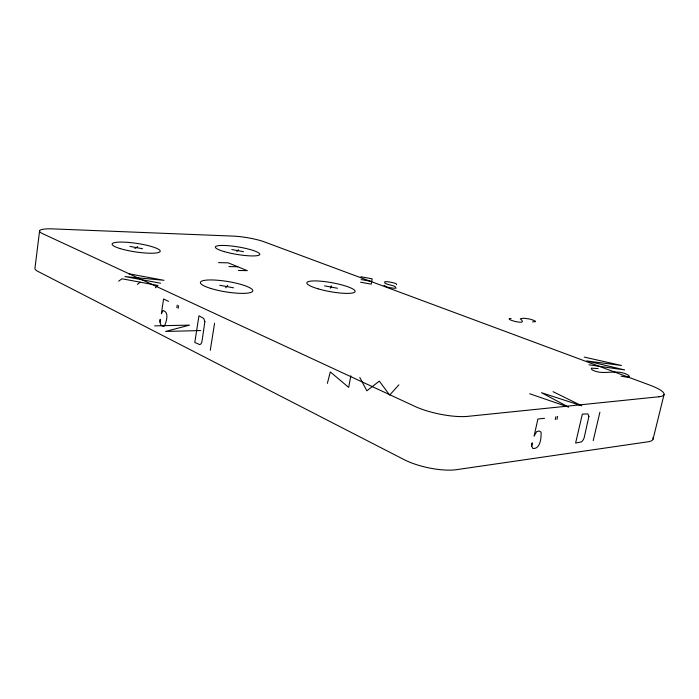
<?xml version="1.0" encoding="UTF-8"?>
<svg xmlns="http://www.w3.org/2000/svg" width="699" height="699" viewBox="0 0 699 699"><rect width="100%" height="100%" fill="white"/><g stroke="black" fill="none" stroke-linecap="round" stroke-linejoin="round"><path stroke-width="1.05" d="M160.01 322.056L160.211 319.338C159.573 321.977 160.22 326.276 163.636 326.398L164.518 325.874C166.353 321.715 169.464 312.121 163.112 310.539L161.373 313.764L163.566 298.997L168.52 301.348M396.639 284.694L396.316 283.829A4.937 0.856 10.6 0 0 393.782 282.894A11.402 1.983 10.6 0 0 387.395 281.714L384.808 281.697L384.721 283.034C387.735 285.271 396.045 285.157 396.062 288.206L393.415 288.198A11.481 2.01 10.6 0 1 386.862 286.992L383.987 285.375M531.703 446.041L532.131 443.009L531.703 446.041L532.804 448.47C540.51 449.317 541.367 437.548 541.035 432.113L539.121 430.968L536.64 431.641L534.045 436.272L537.898 419.024L544.547 418.29M39.581 230.923L34.95 268.337A25.994 5.251 7.5 0 0 37.938 271.413L404.24 459.697A37.056 11.228 12.2 0 0 456.648 469.649L647.755 441.838A32.198 7.794 13.9 0 0 652.945 437.661M176.847 307.682L177.24 305.096M178.184 308.32L178.577 305.734M210.277 350.286L214.576 323.218M350.854 375.782L348.661 387.377L330.33 371.929L327.368 383.367M555.259 419.557L555.923 416.63M556.954 419.365L557.619 416.438M593.206 440.65L599.899 412.174M653.067 439.094L664.05 394.524M330.566 288.215L331.396 285.9M225.628 287.805L227.717 285.314M398.902 384.808L389.658 395.101L379.304 381.121L366.844 390.811L359.784 377.46M236.812 251.509L238.473 249.744M155.379 287.752L158 285.489L121.941 278.779L118.69 281.155M137.38 284.397L140.184 282.178M134.846 248.512L137.686 246.66M532.559 321.881L535.285 321.697A5.286 0.944 11.9 0 0 534.901 320.893A12.18 2.184 11.9 0 0 529.624 319.024L524.18 318.228L520.257 318.761C526.504 324.065 517.391 321.863 514.752 321.383A12.232 2.202 11.8 0 1 509.457 319.478L509.178 318.683L511.109 318.517M200.683 330.566L165.584 331.448L189.551 325.122L154.61 325.874M238.429 270.487L247.306 270.635L228.127 262.833L218.542 262.632M228.888 266.581L237.747 266.747M588.969 364.817L624.661 369.92L586.592 360.92L621.481 365.481L584.268 357.102M231.788 249.534L243.505 251.701M360.894 276.752L372.148 278.831L371.213 284.17L360.57 282.204M361.173 279.556L371.676 281.505M130.014 246.424L142.526 248.739M324.554 285.865L337.416 288.241M219.766 285.271L233.588 287.831M128.808 273.763L164.003 280.308L124.938 276.594L160.621 283.226M598.091 368.591L591.424 368.137A14.356 2.901 13 0 0 592.612 370.094C603.814 375.861 616.64 368.425 627.833 374.917A14.382 2.901 13.1 0 1 629.266 376.918A6.274 1.258 13.1 0 1 626.61 377.119L621.079 376.193M529.676 393.747L568.689 407.168L541.472 392.707L581.769 405.813L553.058 391.685M204.859 321.654L202.02 341.191A4.753 2.805 88.3 0 1 199.704 344.581L194.794 342.484L198.944 315.808L203.793 318.491L204.859 321.654M588.908 416.351L584.303 437.137A5.208 2.857 -66.8 0 1 581.35 441.917L575.618 443.061L582.328 414.123L587.876 413.878L588.908 416.351M658.808 396.779L467.841 416.351A37.431 9.742 11.9 0 1 414.874 406.381L42.63 233.667A26.169 4.526 7.9 0 1 53.229 228.905L233.143 236.105A22.735 3.635 9.5 0 1 264.178 241.819L649.956 385.175A32.469 6.737 13.4 0 1 658.808 396.779M224.23 251.614A22.499 3.792 9.4 0 0 259.644 254.681A22.499 3.792 9.4 0 0 228.94 245.76A22.499 3.792 9.4 0 0 224.23 251.614M210.714 288.434A26.527 5.269 9.2 0 0 252.601 291.369A26.527 5.269 9.2 0 0 216.524 280.168A26.527 5.269 9.2 0 0 210.714 288.434M120.184 248.599A24.325 4.308 8.5 0 0 159.756 251.928A24.325 4.308 8.5 0 0 128.607 242.431A24.325 4.308 8.5 0 0 120.184 248.599M317.975 288.792A24.535 4.552 10.2 0 0 355.109 291.518A24.535 4.552 10.2 0 0 319.827 281.12A24.535 4.552 10.2 0 0 317.975 288.792"/></g></svg>
